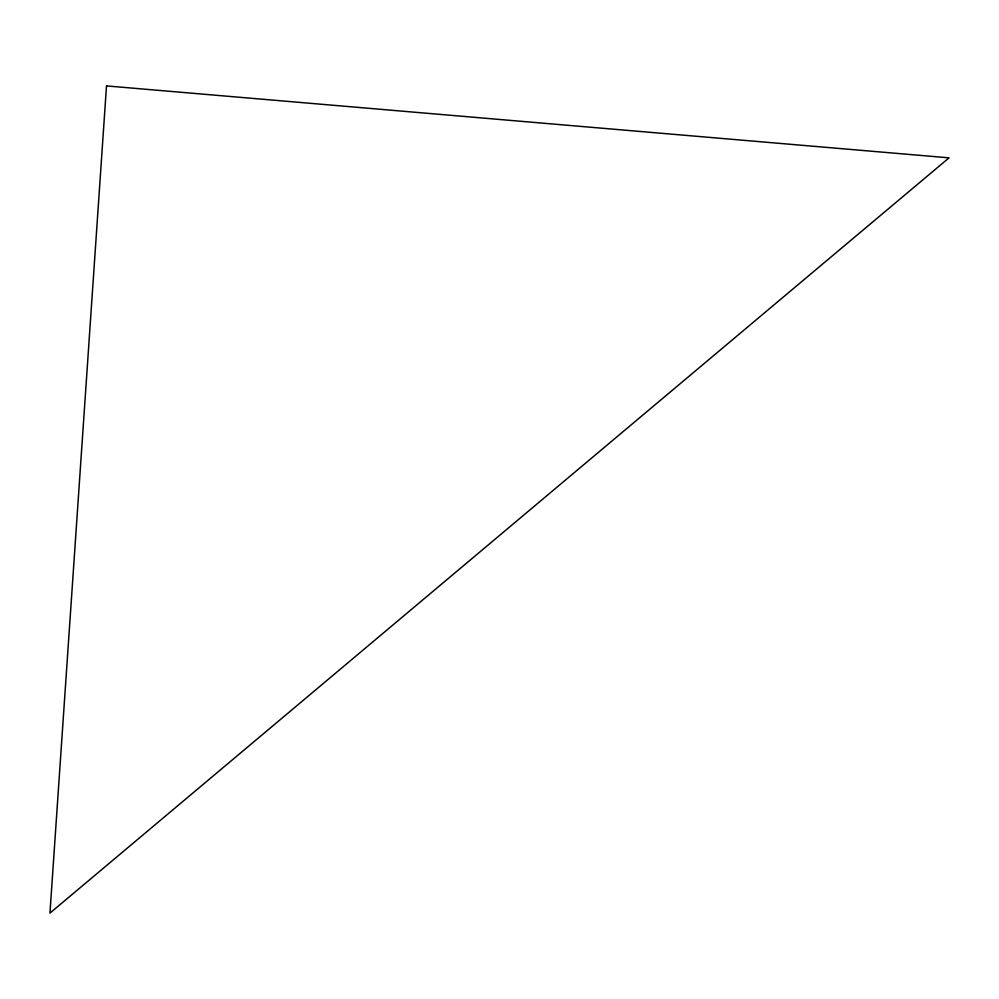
<?xml version="1.0" encoding="UTF-8"?>
<svg xmlns="http://www.w3.org/2000/svg" width="999" height="999" viewBox="0 0 999 999"><rect width="100%" height="100%" fill="white"/><g stroke="black" fill="none" stroke-linecap="round" stroke-linejoin="round"><path stroke-width="1.5" d="M106.506 85.914L49.95 913.086L949.05 157.842L106.506 85.914"/></g></svg>
